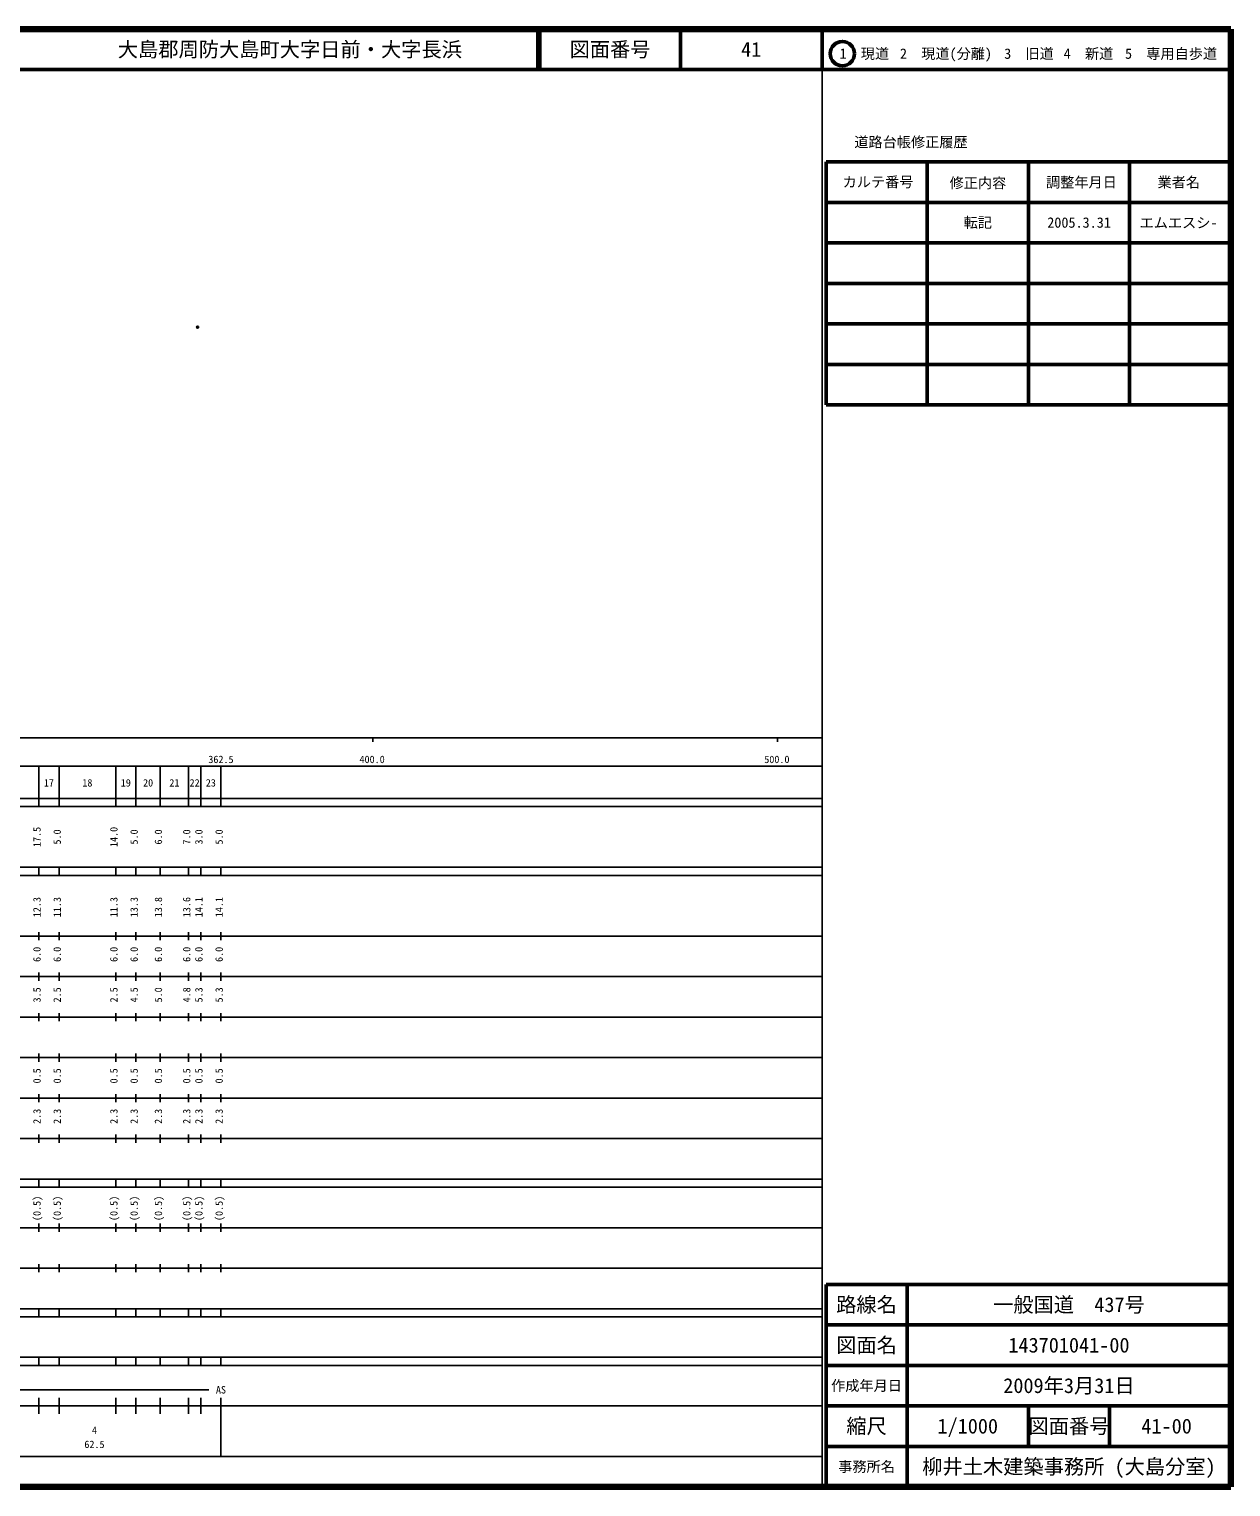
# Model space of a CAD drawing. Units: millimetres on the paper. Extents: x 40 to 680, y 20 to 380.
# Drawn here: x 383.1 to 680, y 20 to 380 of the extents above; entities that cross this region are included whole.
import ezdxf
from ezdxf.enums import TextEntityAlignment as Align

# ---------------------------------------------------------------- set-up
doc = ezdxf.new("R2010")
doc.units = ezdxf.units.MM
doc.header["$PDMODE"] = 32
doc.header["$PDSIZE"] = 0.5
doc.layers.add('M-OTRS', color=6, linetype='Continuous')
doc.layers.add('M-TTL-TXT', color=7, linetype='Continuous')
for name, color, linetype, lineweight in [('M-TTL', 2, 'Continuous', 140), ('M-TTL-BAND', 7, 'Continuous', 25), ('M-TTL-FRAM', 2, 'Continuous', 50), ('M-TTL-LINE', 7, 'Continuous', 50)]:
    doc.layers.add(name, color=color, linetype=linetype, lineweight=lineweight)
doc.styles.add('ＭＳ ゴシック', font='')
doc.styles.get('ＭＳ ゴシック').set_extended_font_data('MS Gothic')

msp = doc.modelspace()

# ---------------------------------------------------------------- linework, layer by layer
at = {"layer": 'M-OTRS'}
msp.add_point((424.736, 306.398), dxfattribs=at)
at = {"layer": 'M-TTL'}
for p, q in [((680, 380), (40, 380)), ((680, 20), (680, 380)), ((40, 20), (680, 20))]:
    msp.add_line(p, q, dxfattribs=at)
at = {"layer": 'M-TTL-BAND'}
for p, q in [((579, 20), (579, 370)), ((40, 205), (579, 205)), ((468, 205), (468, 204)), ((568, 205), (568, 204)), ((68, 198), (579, 198)), ((385.5, 188), (385.5, 198)), ((390.5, 188), (390.5, 198)), ((404.5, 188), (404.5, 198)), ((409.5, 188), (409.5, 198)), ((415.5, 188), (415.5, 198)), ((422.5, 188), (422.5, 198)), ((425.5, 188), (425.5, 198)), ((430.5, 188), (430.5, 198)), ((40, 190), (579, 190)), ((40, 188), (579, 188)), ((40, 173), (579, 173)), ((385.5, 171), (385.5, 173)), ((390.5, 171), (390.5, 173)), ((404.5, 171), (404.5, 173)), ((409.5, 171), (409.5, 173)), ((415.5, 171), (415.5, 173)), ((422.5, 171), (422.5, 173)), ((425.5, 171), (425.5, 173)), ((430.5, 171), (430.5, 173)), ((40, 171), (579, 171)), ((40, 156), (579, 156)), ((385.5, 155), (385.5, 157)), ((390.5, 155), (390.5, 157)), ((404.5, 155), (404.5, 157)), ((409.5, 155), (409.5, 157)), ((415.5, 155), (415.5, 157)), ((422.5, 155), (422.5, 157)), ((425.5, 155), (425.5, 157)), ((430.5, 155), (430.5, 157)), ((46, 146), (579, 146)), ((385.5, 145), (385.5, 147)), ((390.5, 145), (390.5, 147)), ((404.5, 145), (404.5, 147)), ((409.5, 145), (409.5, 147)), ((415.5, 145), (415.5, 147)), ((422.5, 145), (422.5, 147)), ((425.5, 145), (425.5, 147)), ((430.5, 145), (430.5, 147)), ((385.5, 135), (385.5, 137)), ((390.5, 135), (390.5, 137)), ((404.5, 135), (404.5, 137)), ((409.5, 135), (409.5, 137)), ((415.5, 135), (415.5, 137)), ((422.5, 135), (422.5, 137)), ((425.5, 135), (425.5, 137)), ((430.5, 135), (430.5, 137)), ((52, 136), (579, 136)), ((46, 126), (579, 126)), ((385.5, 125), (385.5, 127)), ((390.5, 125), (390.5, 127)), ((404.5, 125), (404.5, 127)), ((409.5, 125), (409.5, 127)), ((415.5, 125), (415.5, 127)), ((422.5, 125), (422.5, 127)), ((425.5, 125), (425.5, 127)), ((430.5, 125), (430.5, 127)), ((52, 116), (579, 116)), ((385.5, 115), (385.5, 117)), ((390.5, 115), (390.5, 117)), ((404.5, 115), (404.5, 117)), ((409.5, 115), (409.5, 117)), ((415.5, 115), (415.5, 117)), ((422.5, 115), (422.5, 117)), ((425.5, 115), (425.5, 117)), ((430.5, 115), (430.5, 117)), ((46, 106), (579, 106)), ((385.5, 105), (385.5, 107)), ((390.5, 105), (390.5, 107)), ((404.5, 105), (404.5, 107)), ((409.5, 105), (409.5, 107)), ((415.5, 105), (415.5, 107)), ((422.5, 105), (422.5, 107)), ((425.5, 105), (425.5, 107)), ((430.5, 105), (430.5, 107)), ((40, 96), (579, 96)), ((40, 94), (579, 94)), ((385.5, 94), (385.5, 96)), ((390.5, 94), (390.5, 96)), ((404.5, 94), (404.5, 96)), ((409.5, 94), (409.5, 96)), ((415.5, 94), (415.5, 96)), ((422.5, 94), (422.5, 96)), ((425.5, 94), (425.5, 96)), ((430.5, 94), (430.5, 96)), ((49, 84), (579, 84)), ((385.5, 83), (385.5, 85)), ((390.5, 83), (390.5, 85)), ((404.5, 83), (404.5, 85)), ((409.5, 83), (409.5, 85)), ((415.5, 83), (415.5, 85)), ((422.5, 83), (422.5, 85)), ((425.5, 83), (425.5, 85)), ((430.5, 83), (430.5, 85)), ((40, 74), (579, 74)), ((385.5, 73), (385.5, 75)), ((390.5, 73), (390.5, 75)), ((404.5, 73), (404.5, 75)), ((409.5, 73), (409.5, 75)), ((415.5, 73), (415.5, 75)), ((422.5, 73), (422.5, 75)), ((425.5, 73), (425.5, 75)), ((430.5, 73), (430.5, 75)), ((40, 64), (579, 64)), ((40, 62), (579, 62)), ((385.5, 62), (385.5, 64)), ((390.5, 62), (390.5, 64)), ((404.5, 62), (404.5, 64)), ((409.5, 62), (409.5, 64)), ((415.5, 62), (415.5, 64)), ((422.5, 62), (422.5, 64)), ((425.5, 62), (425.5, 64)), ((430.5, 62), (430.5, 64)), ((40, 52), (579, 52)), ((385.5, 50), (385.5, 52)), ((390.5, 50), (390.5, 52)), ((404.5, 50), (404.5, 52)), ((409.5, 50), (409.5, 52)), ((415.5, 50), (415.5, 52)), ((422.5, 50), (422.5, 52)), ((425.5, 50), (425.5, 52)), ((430.5, 50), (430.5, 52)), ((40, 50), (579, 50)), ((71, 44), (427.5, 44)), ((40, 40), (579, 40)), ((385.5, 38), (385.5, 42)), ((390.5, 38), (390.5, 42)), ((404.5, 38), (404.5, 42)), ((409.5, 38), (409.5, 42)), ((415.5, 38), (415.5, 42)), ((422.5, 38), (422.5, 42)), ((425.5, 38), (425.5, 42)), ((430.5, 27.5), (430.5, 42)), ((68, 27.5), (579, 27.5))]:
    msp.add_line(p, q, dxfattribs=at)
at = {"layer": 'M-TTL-FRAM'}
for p, q in [((580, 347.197), (580, 287.197)), ((580, 347.197), (680, 347.197)), ((580, 287.197), (680, 287.197)), ((680, 70), (580, 70)), ((580, 70), (580, 20))]:
    msp.add_line(p, q, dxfattribs=at)
at = {"layer": 'M-TTL-LINE'}
for p, q in [((508.747, 380), (508.747, 370)), ((509.247, 380), (509.247, 370)), ((543.997, 380), (543.997, 370)), ((579, 380), (579, 370)), ((40, 370), (680, 370)), ((605, 347.197), (605, 287.197)), ((630, 347.197), (630, 287.197)), ((655, 347.197), (655, 287.197)), ((580, 337.197), (680, 337.197)), ((580, 327.197), (680, 327.197)), ((580, 317.197), (680, 317.197)), ((580, 307.197), (680, 307.197)), ((580, 297.197), (680, 297.197)), ((600, 70), (600, 20)), ((680, 60), (580, 60)), ((680, 50), (580, 50)), ((680, 40), (580, 40)), ((630, 40), (630, 30)), ((650, 40), (650, 30)), ((680, 30), (580, 30))]:
    msp.add_line(p, q, dxfattribs=at)
msp.add_circle((584.031, 373.958), 3, dxfattribs=at)

# ---------------------------------------------------------------- texts
at = {"layer": 'M-TTL-BAND', "style": 'ＭＳ ゴシック'}
for s, p in [('362.5', (430.5, 198.195)), ('400.0', (467.844, 198.195)), ('500.0', (567.844, 198.195)), ('17', (388, 192.405)), ('18', (397.5, 192.405)), ('19', (407, 192.405)), ('20', (412.5, 192.405)), ('21', (419, 192.405)), ('22', (424, 192.405)), ('23', (428, 192.405)), ('AS', (430.5, 42.5)), ('4', (399.25, 32.523)), ('62.5', (399.25, 29.033))]:
    msp.add_text(s, height=1.833, dxfattribs=at).set_placement(p, align=Align.BOTTOM_CENTER)
for s, p in [('17.5', (386.5, 180.5)), ('5.0', (391.5, 180.5)), ('14.0', (405.5, 180.5)), ('5.0', (410.5, 180.5)), ('6.0', (416.5, 180.5)), ('7.0', (423.5, 180.5)), ('3.0', (426.5, 180.5)), ('5.0', (431.5, 180.5)), ('12.3', (386.5, 163.174)), ('11.3', (391.5, 163.174)), ('11.3', (405.5, 163.174)), ('13.3', (410.5, 163.174)), ('13.8', (416.5, 163.174)), ('13.6', (423.5, 163.174)), ('14.1', (426.5, 163.174)), ('14.1', (431.5, 163.174)), ('6.0', (386.5, 151.5)), ('6.0', (391.5, 151.5)), ('6.0', (405.5, 151.5)), ('6.0', (410.5, 151.5)), ('6.0', (416.5, 151.5)), ('6.0', (423.5, 151.5)), ('6.0', (426.5, 151.5)), ('6.0', (431.5, 151.5)), ('3.5', (386.5, 141.5)), ('2.5', (391.5, 141.5)), ('2.5', (405.5, 141.5)), ('4.5', (410.5, 141.5)), ('5.0', (416.5, 141.5)), ('4.8', (423.5, 141.5)), ('5.3', (426.5, 141.5)), ('5.3', (431.5, 141.5)), ('0.5', (386.5, 121.5)), ('0.5', (391.5, 121.5)), ('0.5', (405.5, 121.5)), ('0.5', (410.5, 121.5)), ('0.5', (416.5, 121.5)), ('0.5', (423.5, 121.5)), ('0.5', (426.5, 121.5)), ('0.5', (431.5, 121.5)), ('2.3', (386.5, 111.5)), ('2.3', (391.5, 111.5)), ('2.3', (405.5, 111.5)), ('2.3', (410.5, 111.5)), ('2.3', (416.5, 111.5)), ('2.3', (423.5, 111.5)), ('2.3', (426.5, 111.5)), ('2.3', (431.5, 111.5)), ('(0.5)', (386.5, 88.764)), ('(0.5)', (391.5, 88.764)), ('(0.5)', (405.5, 88.764)), ('(0.5)', (410.5, 88.764)), ('(0.5)', (416.5, 88.764)), ('(0.5)', (423.5, 88.764)), ('(0.5)', (426.5, 88.764)), ('(0.5)', (431.5, 88.764))]:
    msp.add_text(s, height=1.833, rotation=90, dxfattribs=at).set_placement(p, align=Align.BOTTOM_CENTER)
at = {"layer": 'M-TTL-TXT', "style": 'ＭＳ ゴシック'}
msp.add_text('大島郡周防大島町大字日前・大字長浜', height=3.666, dxfattribs=at).set_placement((405.024, 375), align=Align.MIDDLE_LEFT)
for s, height, p in [('図面番号', 3.666, (526.622, 375)), ('41', 3.666, (561.497, 375)), ('1\u3000現道', 2.566, (589.448, 373.958)), ('2\u3000現道(分離)', 2.566, (609.619, 373.958)), ('3\u3000旧道', 2.566, (630.121, 373.958)), ('4\u3000新道', 2.566, (644.824, 373.958)), ('5\u3000専用自歩道', 2.566, (665.228, 373.958)), ('道路台帳修正履歴', 2.566, (600.968, 352.113)), ('カルテ番号', 2.566, (592.839, 342.277)), ('修正内容', 2.566, (617.509, 342.023)), ('調整年月日', 2.566, (643.089, 342.197)), ('業者名', 2.566, (667.134, 342.197)), ('転記', 2.566, (617.5, 332.245)), ('2005.3.31', 2.566, (642.5, 332.245)), ('エムエスシ-', 2.566, (667.077, 332.189)), ('路線名', 3.666, (590, 65)), ('路線名', 3.666, (590, 65)), ('一般国道\u3000437号', 3.666, (640, 65)), ('図面名', 3.666, (590, 55)), ('図面名', 3.666, (590, 55)), ('143701041-00', 3.666, (640, 55)), ('2009年3月31日', 3.666, (640, 45)), ('作成年月日', 2.566, (590, 45)), ('作成年月日', 2.566, (590, 45)), ('縮尺', 3.666, (590, 35)), ('縮尺', 3.666, (590, 35)), ('1/1000', 3.666, (615, 35)), ('図面番号', 3.666, (640, 35)), ('図面番号', 3.666, (640, 35)), ('41-00', 3.666, (664.125, 35)), ('事務所名', 2.566, (590, 25)), ('事務所名', 2.566, (590, 25)), ('柳井土木建築事務所 (大島分室)', 3.666, (640, 25))]:
    msp.add_text(s, height=height, dxfattribs=at).set_placement(p, align=Align.MIDDLE_CENTER)

doc.saveas('drawing.dxf')
